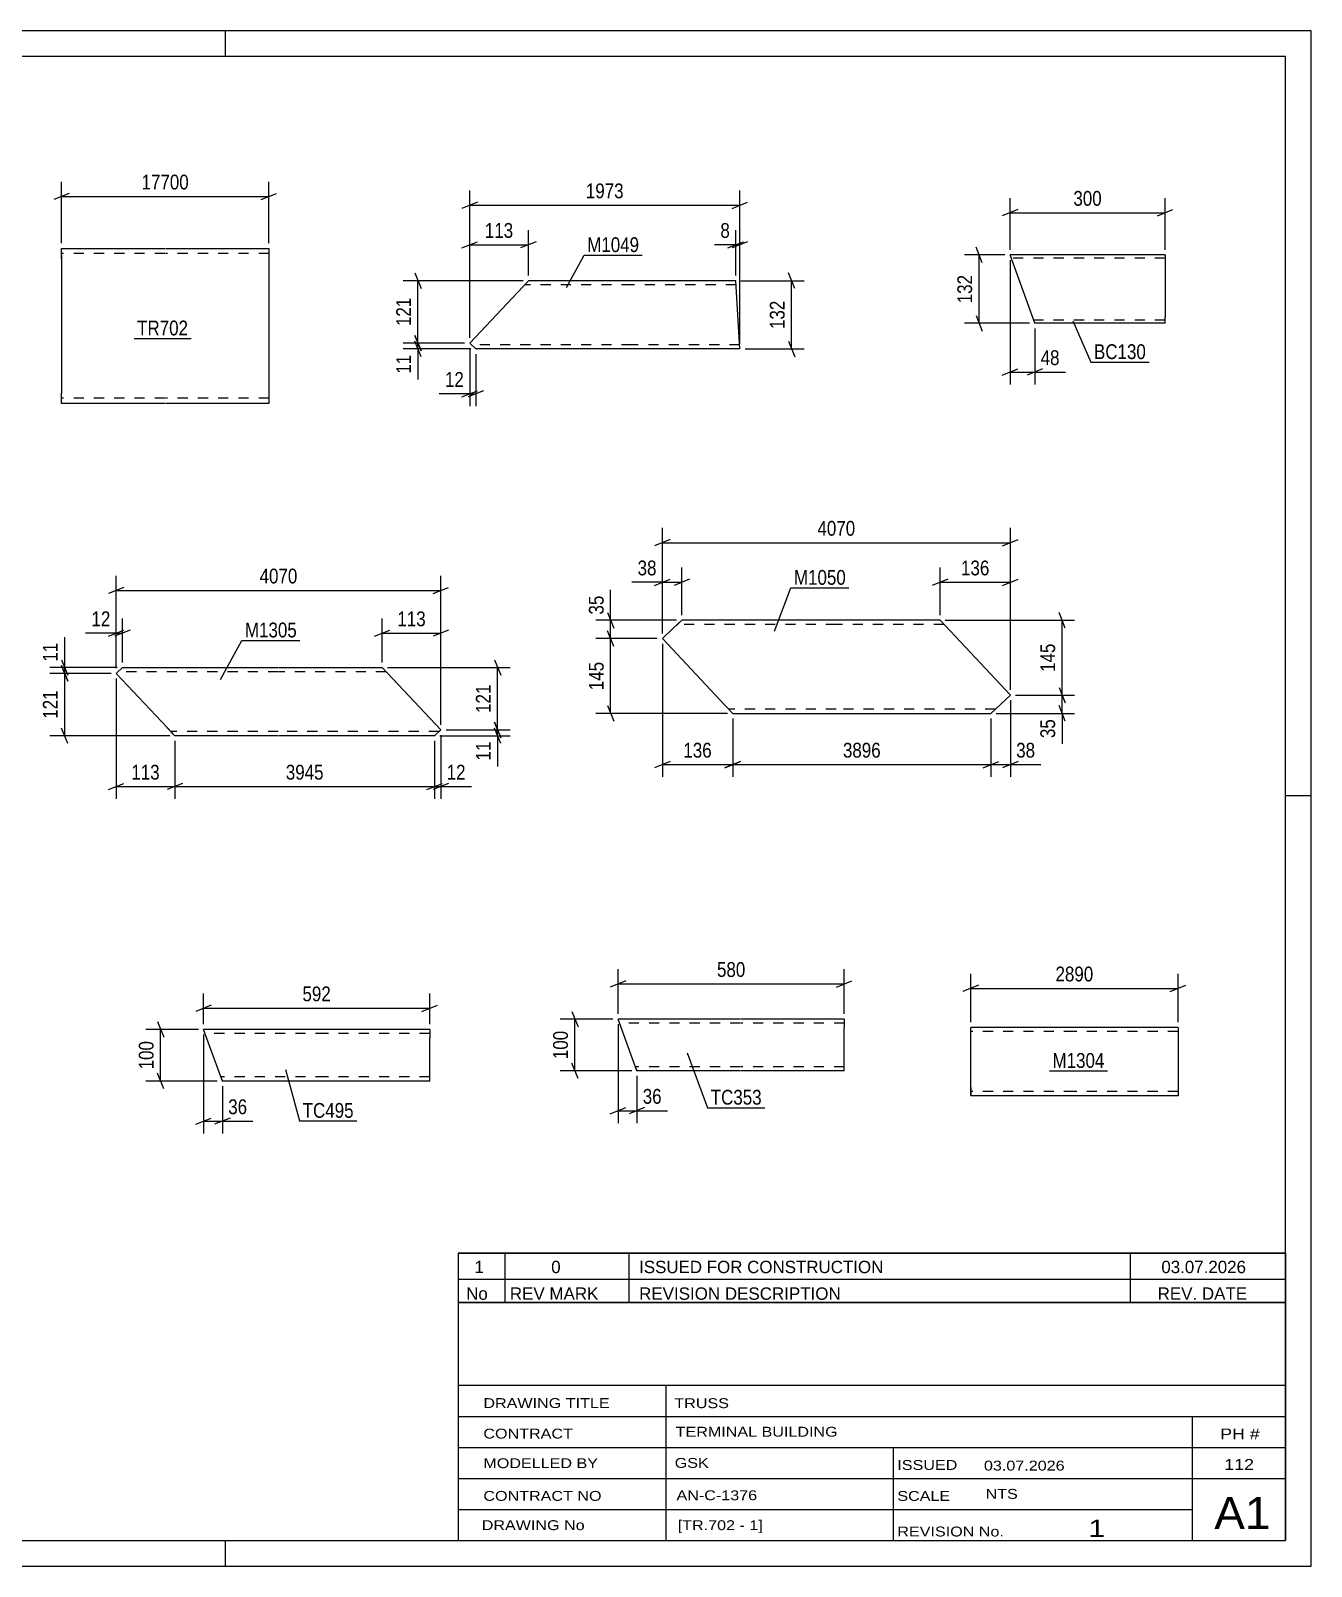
# Model space of a CAD drawing. Header units: millimetres. Extents: x 0 to 420, y 0 to 297.
# Drawn here: x 172.3 to 420, y 0 to 297 of the extents above; entities that cross this region are included whole.
import ezdxf

# ---------------------------------------------------------------- set-up
doc = ezdxf.new("R2010")
doc.units = ezdxf.units.MM
doc.linetypes.add('DXK_LINE_DOT2', pattern=[3.9198, 1.9599, -1.9599])
doc.styles.add('Arial Narrow', font='ARIALN.TTF', dxfattribs={"height": 0.2})

# ---------------------------------------------------------------- blocks, each defined once
blk = doc.blocks.new('Unknown-761544047-1163')
at = {"color": 5, "linetype": 'Continuous'}
for p, q in [((420, 297), (0, 297)), ((210, 292), (210, 297)), ((420, 0), (420, 297)), ((415, 292), (5, 292)), ((415, 5), (415, 292)), ((420, 149), (415, 149)), ((5, 5), (415, 5)), ((210, 0), (210, 5)), ((0, 0), (420, 0))]:
    blk.add_line(p, q, dxfattribs=at)
blk = doc.blocks.new('Unknown-761544047-12496')
at = {"color": 7, "linetype": 'Continuous'}
for p, q in [((255, 51.05), (255, 5)), ((255, 51.05), (415, 51.05)), ((415, 51), (415, 5)), ((255, 35), (415, 35)), ((295.14, 35), (295.14, 5)), ((255, 29), (415, 29)), ((397, 5.05), (397, 29.05)), ((255, 23), (415, 23)), ((339.14, 23), (339.14, 5)), ((255, 17), (415, 17)), ((255, 11), (397, 11)), ((255, 5), (415, 5))]:
    blk.add_line(p, q, dxfattribs=at)
at = {"color": 7, "style": 'Arial Narrow'}
for s, height, width, p in [('DRAWING TITLE', 1.9089, 1.425378, (259.88, 30.61)), ('TRUSS', 1.909, 1.425378, (296.81, 30.59)), ('TERMINAL BUILDING', 1.9089, 1.425378, (297.06, 25.07)), ('CONTRACT', 1.909, 1.425378, (259.88, 24.71)), ('MODELLED BY', 1.9089, 1.425378, (259.88, 18.98)), ('GSK', 1.909, 1.425378, (296.88, 19.04)), ('ISSUED', 1.909, 1.425378, (339.94, 18.64)), ('03.07.2026', 1.909, 1.425378, (356.69, 18.52)), ('CONTRACT NO', 1.9089, 1.425378, (259.88, 12.66)), ('AN-C-1376', 1.909, 1.425378, (297.23, 12.78)), ('SCALE', 1.909, 1.425378, (339.94, 12.65)), ('A1', 6.204, 1.25, (401.24, 7.2)), ('DRAWING No', 1.909, 1.425378, (259.56, 7)), ('[TR.702 - 1]', 1.9089, 1.425378, (297.46, 6.99)), ('1', 3.34, 1.5, (376.91, 5.68)), ('REVISION No.', 1.9089, 1.425378, (339.94, 5.77))]:
    blk.add_text(s, height=height, dxfattribs=dict(at, width=width)).set_placement(p)
at = {"color": 7, "linetype": 'Continuous', "style": 'Arial Narrow'}
for s, height, width, p in [('PH #', 2.1, 1.42538, (402.4, 24.55)), ('112', 2.1, 1.42538, (403.19, 18.65)), ('NTS', 1.909, 1.425378, (357, 13.05))]:
    blk.add_text(s, height=height, dxfattribs=dict(at, width=width)).set_placement(p)
blk = doc.blocks.new('Unknown-761544047-12497')
at = {"color": 7, "linetype": 'Continuous'}
for p, q in [((255, 60.55), (415, 60.55)), ((415, 60.55), (255, 60.55)), ((255, 60.55), (255, 55.55)), ((264, 60.55), (264, 55.55)), ((288, 60.55), (288, 55.55)), ((385, 60.55), (385, 55.55)), ((415, 60.55), (415, 55.55)), ((255, 55.55), (415, 55.55)), ((255, 55.55), (255, 51.05)), ((255, 55.55), (415, 55.55)), ((264, 55.55), (264, 51.05)), ((288, 55.55), (288, 51.05)), ((385, 55.55), (385, 51.05)), ((415, 55.55), (415, 51.05)), ((415, 51.05), (255, 51.05))]:
    blk.add_line(p, q, dxfattribs=at)
at = {"color": 7, "linetype": 'Continuous', "style": 'Arial Narrow'}
for s, height, width, p in [('1', 2.39, 1.196471, (258.16, 56.7)), ('0', 2.39, 1.196471, (273, 56.7)), ('ISSUED FOR CONSTRUCTION', 2.3861, 1.196471, (290, 56.7)), ('03.07.2026', 2.386, 1.196471, (391, 56.7)), ('No', 2.386, 1.2, (256.54, 51.55)), ('REV MARK', 2.386, 1.2, (265, 51.55)), ('REVISION DESCRIPTION', 2.3861, 1.2, (290, 51.55)), ('REV. DATE', 2.386, 1.2, (390.28, 51.55))]:
    blk.add_text(s, height=height, dxfattribs=dict(at, width=width)).set_placement(p)
blk = doc.blocks.new('Part-761544047-9788 - 9787')
at = {"color": 2, "linetype": 'Continuous'}
for p, q in [((374.13, 104.21), (354.13, 104.21)), ((354.13, 92.61), (354.13, 104.21)), ((394.23, 104.21), (374.23, 104.21)), ((394.23, 104.21), (394.23, 91.01)), ((354.13, 92.61), (354.13, 91.01)), ((374.13, 91.01), (354.13, 91.01)), ((394.23, 91.01), (374.23, 91.01))]:
    blk.add_line(p, q, dxfattribs=at)
at = {"color": 7, "linetype": 'DXK_LINE_DOT2'}
for p, q in [((374.13, 103.41), (354.13, 103.41)), ((394.23, 103.41), (374.23, 103.41)), ((354.13, 91.14), (354.13, 92.61)), ((354.13, 91.81), (354.13, 91.87)), ((374.13, 91.81), (354.13, 91.81)), ((394.23, 91.81), (374.23, 91.81)), ((394.23, 91.81), (394.23, 91.87))]:
    blk.add_line(p, q, dxfattribs=at)
blk = doc.blocks.new('Part-761544047-9797 - 9796')
at = {"color": 2, "linetype": 'Continuous'}
for p, q in [((296.55, 181.36), (294.49, 179.42)), ((298.25, 182.96), (296.55, 181.36)), ((328.1, 182.96), (298.25, 182.96)), ((348.2, 182.96), (328.2, 182.96)), ((361.81, 168.49), (348.2, 182.96)), ((306.6, 166.56), (294.49, 179.42)), ((308.1, 164.96), (306.6, 166.56)), ((361.81, 168.49), (358.05, 164.96)), ((308.1, 164.96), (328.1, 164.96)), ((328.2, 164.96), (358.05, 164.96))]:
    blk.add_line(p, q, dxfattribs=at)
at = {"color": 7, "linetype": 'DXK_LINE_DOT2'}
for p, q in [((298.25, 182.96), (297.2, 181.97)), ((328.1, 182.16), (297.4, 182.16)), ((348.95, 182.16), (328.2, 182.16)), ((307.99, 165.08), (306.6, 166.56)), ((328.1, 165.76), (307.35, 165.76)), ((358.9, 165.76), (328.2, 165.76))]:
    blk.add_line(p, q, dxfattribs=at)
blk = doc.blocks.new('Part-761544047-12111 - 12110')
at = {"color": 2, "linetype": 'Continuous'}
for p, q in [((229.4, 103.85), (205.76, 103.85)), ((209.4, 93.85), (205.76, 103.85)), ((249.5, 103.85), (229.5, 103.85)), ((249.5, 103.85), (249.5, 102.25)), ((249.5, 95.45), (249.5, 102.25)), ((249.5, 93.85), (249.5, 95.45)), ((229.4, 93.85), (209.4, 93.85)), ((249.5, 93.85), (229.5, 93.85))]:
    blk.add_line(p, q, dxfattribs=at)
at = {"color": 7, "linetype": 'DXK_LINE_DOT2'}
for p, q in [((229.4, 103.05), (206.05, 103.05)), ((249.5, 103.05), (229.5, 103.05)), ((249.5, 103.73), (249.5, 102.25)), ((229.4, 94.65), (209.11, 94.65)), ((209.23, 94.32), (209.4, 93.85)), ((249.5, 94.65), (229.5, 94.65)), ((249.5, 93.85), (249.5, 94.32))]:
    blk.add_line(p, q, dxfattribs=at)
blk = doc.blocks.new('Part-761544047-12170 - 12169')
at = {"color": 2, "linetype": 'Continuous'}
for p, q in [((309.57, 105.83), (285.93, 105.83)), ((289.57, 95.83), (285.93, 105.83)), ((329.67, 105.83), (309.67, 105.83)), ((329.67, 105.83), (329.67, 104.23)), ((329.67, 97.43), (329.67, 104.23)), ((309.57, 95.83), (289.57, 95.83)), ((329.67, 95.83), (309.67, 95.83)), ((329.67, 95.83), (329.67, 97.43))]:
    blk.add_line(p, q, dxfattribs=at)
at = {"color": 7, "linetype": 'DXK_LINE_DOT2'}
for p, q in [((309.57, 105.03), (286.22, 105.03)), ((329.67, 105.03), (309.67, 105.03)), ((329.67, 105.71), (329.67, 104.23)), ((309.57, 96.63), (289.28, 96.63)), ((289.4, 96.3), (289.57, 95.83)), ((329.67, 96.63), (309.67, 96.63)), ((329.67, 95.83), (329.67, 96.3))]:
    blk.add_line(p, q, dxfattribs=at)
blk = doc.blocks.new('Part-761544047-9767 - 9766')
at = {"color": 2, "linetype": 'Continuous'}
for p, q in [((188.86, 172.7), (190.06, 173.83)), ((198.7, 162.23), (188.86, 172.7)), ((190.06, 173.83), (220.21, 173.83)), ((220.31, 173.83), (240.31, 173.83)), ((251.66, 161.76), (240.31, 173.83)), ((200.21, 160.63), (198.7, 162.23)), ((220.21, 160.63), (200.21, 160.63)), ((250.45, 160.63), (220.31, 160.63)), ((250.45, 160.63), (251.66, 161.76))]:
    blk.add_line(p, q, dxfattribs=at)
at = {"color": 7, "linetype": 'DXK_LINE_DOT2'}
for p, q in [((220.21, 173.03), (189.21, 173.03)), ((241.06, 173.03), (220.31, 173.03)), ((200.09, 160.75), (198.7, 162.23)), ((220.21, 161.43), (199.46, 161.43)), ((251.3, 161.43), (220.31, 161.43))]:
    blk.add_line(p, q, dxfattribs=at)
blk = doc.blocks.new('Part-761544047-12179 - 12178')
at = {"color": 2, "linetype": 'Continuous'}
for p, q in [((391.73, 253.62), (361.73, 253.62)), ((366.53, 240.42), (361.73, 253.62)), ((391.73, 253.62), (391.73, 253.53)), ((391.73, 253.53), (391.73, 252.42)), ((391.73, 252.42), (391.73, 241.62)), ((391.73, 240.42), (391.73, 241.62)), ((391.73, 240.42), (366.53, 240.42))]:
    blk.add_line(p, q, dxfattribs=at)
at = {"color": 7, "linetype": 'DXK_LINE_DOT2'}
for p, q in [((391.73, 253.02), (361.95, 253.02)), ((391.73, 253.27), (391.73, 252.42)), ((391.73, 241.02), (366.32, 241.02)), ((366.41, 240.77), (366.53, 240.42)), ((391.73, 240.51), (391.73, 240.77)), ((391.73, 240.42), (391.73, 240.51))]:
    blk.add_line(p, q, dxfattribs=at)
blk = doc.blocks.new('Part-761544047-9774 - 9773')
at = {"color": 2, "linetype": 'Continuous'}
for p, q in [((257.23, 236.57), (268.58, 248.64)), ((288.58, 248.64), (268.58, 248.64)), ((308.68, 248.64), (288.68, 248.64)), ((309.49, 235.44), (308.68, 248.64)), ((258.43, 235.44), (257.23, 236.57)), ((288.58, 235.44), (258.43, 235.44)), ((309.49, 235.44), (288.68, 235.44))]:
    blk.add_line(p, q, dxfattribs=at)
at = {"color": 7, "linetype": 'DXK_LINE_DOT2'}
for p, q in [((288.58, 247.84), (267.83, 247.84)), ((308.73, 247.84), (288.68, 247.84)), ((288.58, 236.24), (257.58, 236.24)), ((309.44, 236.24), (288.68, 236.24)), ((309.44, 236.24), (309.44, 236.3))]:
    blk.add_line(p, q, dxfattribs=at)
blk = doc.blocks.new('Part-761544047-9908 - 9907')
at = {"color": 2, "linetype": 'Continuous'}
for p, q in [((178.29, 252.9), (178.29, 254.9)), ((178.29, 254.9), (198.29, 254.9)), ((178.29, 252.9), (178.29, 226.9)), ((198.39, 254.9), (218.39, 254.9)), ((218.39, 254.9), (218.39, 224.9)), ((178.29, 224.9), (178.29, 226.9)), ((198.29, 224.9), (178.29, 224.9)), ((218.39, 224.9), (198.39, 224.9))]:
    blk.add_line(p, q, dxfattribs=at)
at = {"color": 7, "linetype": 'DXK_LINE_DOT2'}
for p, q in [((198.29, 253.9), (178.29, 253.9)), ((178.29, 253.61), (178.29, 252.9)), ((218.39, 253.9), (198.39, 253.9)), ((178.29, 225.9), (178.29, 225.98)), ((178.29, 225.9), (178.29, 225.98)), ((198.29, 225.9), (178.29, 225.9)), ((218.39, 225.9), (198.39, 225.9)), ((218.39, 225.9), (218.39, 225.98))]:
    blk.add_line(p, q, dxfattribs=at)
blk = doc.blocks.new('StraightDimension-761544047-10045 - 9787')
at = {"color": 7, "linetype": 'Continuous'}
for p, q in [((354.13, 105.21), (354.13, 114.62)), ((394.23, 105.21), (394.23, 114.62)), ((355.63, 112.37), (352.63, 111.17)), ((354.13, 111.77), (394.23, 111.77)), ((392.73, 111.17), (395.73, 112.37))]:
    blk.add_line(p, q, dxfattribs=at)
at = {"color": 0}
blk.add_wipeout([(378.44, 112.52), (378.44, 116.72), (369.93, 116.72), (369.93, 112.52)], dxfattribs=at)
at = {"color": 3, "style": 'Arial Narrow'}
blk.add_text('2890', height=2.863, dxfattribs=at).set_placement((370.53, 113.12))
blk = doc.blocks.new('StraightDimension-761544047-10073 - 9796')
at = {"color": 7, "linetype": 'Continuous'}
for p, q in [((372.41, 181.46), (371.21, 184.46)), ((349.2, 182.96), (374.21, 182.96)), ((371.81, 168.49), (371.81, 182.96)), ((371.21, 169.99), (372.41, 166.99)), ((362.81, 168.49), (374.21, 168.49))]:
    blk.add_line(p, q, dxfattribs=at)
at = {"color": 0}
blk.add_wipeout([(371.06, 179.06), (366.86, 179.06), (366.86, 172.38), (371.06, 172.38)], dxfattribs=at)
at = {"color": 3, "style": 'Arial Narrow'}
blk.add_text('145', height=2.863, rotation=90.0002, dxfattribs=at).set_placement((370.46, 172.98))
blk = doc.blocks.new('StraightDimension-761544047-10065 - 9796')
at = {"color": 7, "linetype": 'Continuous'}
for p, q in [((283.89, 184.46), (285.09, 181.46)), ((297.25, 182.96), (281.64, 182.96)), ((284.49, 179.42), (284.49, 182.96)), ((293.49, 179.42), (281.64, 179.42)), ((285.09, 177.92), (283.89, 180.92))]:
    blk.add_line(p, q, dxfattribs=at)
at = {"color": 0}
blk.add_wipeout([(283.74, 188.34), (279.54, 188.34), (279.54, 183.48), (283.74, 183.48)], dxfattribs=at)
at = {"color": 7, "linetype": 'Continuous'}
blk.add_line((284.49, 182.96), (284.49, 188.86), dxfattribs=at)
blk.add_line((284.49, 182.96), (284.49, 188.86), dxfattribs=at)
at = {"color": 3, "style": 'Arial Narrow'}
blk.add_text('35', height=2.863, rotation=90.0002, dxfattribs=at).set_placement((283.14, 184.08))
blk = doc.blocks.new('StraightDimension-761544047-10057 - 9796')
at = {"color": 7, "linetype": 'Continuous'}
for p, q in [((348.2, 183.96), (348.2, 193.16)), ((361.81, 169.49), (361.81, 193.16)), ((349.7, 190.91), (346.7, 189.71)), ((348.2, 190.31), (361.81, 190.31)), ((360.31, 189.71), (363.31, 190.91))]:
    blk.add_line(p, q, dxfattribs=at)
at = {"color": 0}
blk.add_wipeout([(358.35, 191.06), (358.35, 195.26), (351.66, 195.26), (351.66, 191.06)], dxfattribs=at)
at = {"color": 3, "style": 'Arial Narrow'}
blk.add_text('136', height=2.863, dxfattribs=at).set_placement((352.26, 191.66))
blk = doc.blocks.new('StraightDimension-761544047-10061 - 9796')
at = {"color": 7, "linetype": 'Continuous'}
for p, q in [((294.49, 180.42), (294.49, 193.16)), ((298.25, 183.96), (298.25, 193.16)), ((292.99, 189.71), (295.99, 190.91)), ((294.49, 190.31), (298.25, 190.31)), ((299.75, 190.91), (296.75, 189.71))]:
    blk.add_line(p, q, dxfattribs=at)
at = {"color": 0}
blk.add_wipeout([(293.97, 191.06), (293.97, 195.26), (289.11, 195.26), (289.11, 191.06)], dxfattribs=at)
at = {"color": 7, "linetype": 'Continuous'}
blk.add_line((294.49, 190.31), (288.59, 190.31), dxfattribs=at)
blk.add_line((294.49, 190.31), (288.59, 190.31), dxfattribs=at)
at = {"color": 3, "style": 'Arial Narrow'}
blk.add_text('38', height=2.863, dxfattribs=at).set_placement((289.71, 191.66))
blk = doc.blocks.new('StraightDimension-761544047-10074 - 9796')
at = {"color": 7, "linetype": 'Continuous'}
for p, q in [((371.21, 169.99), (372.41, 166.99)), ((362.81, 168.49), (374.21, 168.49)), ((372.41, 163.46), (371.21, 166.46)), ((371.81, 164.96), (371.81, 168.49)), ((359.05, 164.96), (374.21, 164.96))]:
    blk.add_line(p, q, dxfattribs=at)
at = {"color": 0}
blk.add_wipeout([(371.06, 164.43), (366.86, 164.43), (366.86, 159.58), (371.06, 159.58)], dxfattribs=at)
at = {"color": 7, "linetype": 'Continuous'}
blk.add_line((371.81, 164.96), (371.81, 159.05), dxfattribs=at)
blk.add_line((371.81, 164.96), (371.81, 159.05), dxfattribs=at)
at = {"color": 3, "style": 'Arial Narrow'}
blk.add_text('35', height=2.863, rotation=90.0002, dxfattribs=at).set_placement((370.46, 160.18))
blk = doc.blocks.new('StraightDimension-761544047-10066 - 9796')
at = {"color": 7, "linetype": 'Continuous'}
for p, q in [((293.49, 179.42), (281.64, 179.42)), ((285.09, 177.92), (283.89, 180.92)), ((284.49, 164.96), (284.49, 179.42)), ((283.89, 166.46), (285.09, 163.46)), ((307.1, 164.96), (281.64, 164.96))]:
    blk.add_line(p, q, dxfattribs=at)
at = {"color": 0}
blk.add_wipeout([(283.74, 175.53), (279.54, 175.53), (279.54, 168.85), (283.74, 168.85)], dxfattribs=at)
at = {"color": 3, "style": 'Arial Narrow'}
blk.add_text('145', height=2.863, rotation=90.0002, dxfattribs=at).set_placement((283.14, 169.45))
blk = doc.blocks.new('StraightDimension-761544047-10081 - 9796')
at = {"color": 7, "linetype": 'Continuous'}
for p, q in [((294.49, 180.42), (294.49, 200.82)), ((361.81, 169.49), (361.81, 200.82)), ((295.99, 198.57), (292.99, 197.37)), ((294.49, 197.97), (361.81, 197.97)), ((360.31, 197.37), (363.31, 198.57))]:
    blk.add_line(p, q, dxfattribs=at)
at = {"color": 0}
blk.add_wipeout([(332.41, 198.72), (332.41, 202.92), (323.89, 202.92), (323.89, 198.72)], dxfattribs=at)
at = {"color": 3, "style": 'Arial Narrow'}
blk.add_text('4070', height=2.863, dxfattribs=at).set_placement((324.49, 199.32))
blk = doc.blocks.new('StraightDimension-761544047-11989 - 9796')
at = {"color": 7, "linetype": 'Continuous'}
for p, q in [((361.81, 167.49), (361.81, 152.66)), ((358.05, 163.96), (358.05, 152.66)), ((356.55, 154.46), (359.55, 155.66)), ((358.05, 155.06), (361.81, 155.06)), ((363.31, 155.66), (360.31, 154.46))]:
    blk.add_line(p, q, dxfattribs=at)
at = {"color": 0}
blk.add_wipeout([(367.19, 155.81), (367.19, 160.01), (362.33, 160.01), (362.33, 155.81)], dxfattribs=at)
at = {"color": 7, "linetype": 'Continuous'}
blk.add_line((361.81, 155.06), (367.71, 155.06), dxfattribs=at)
blk.add_line((361.81, 155.06), (367.71, 155.06), dxfattribs=at)
at = {"color": 3, "style": 'Arial Narrow'}
blk.add_text('38', height=2.863, dxfattribs=at).set_placement((362.93, 156.41))
blk = doc.blocks.new('StraightDimension-761544047-11990 - 9796')
at = {"color": 7, "linetype": 'Continuous'}
for p, q in [((308.1, 163.96), (308.1, 152.66)), ((358.05, 163.96), (358.05, 152.66)), ((309.6, 155.66), (306.6, 154.46)), ((308.1, 155.06), (358.05, 155.06)), ((356.55, 154.46), (359.55, 155.66))]:
    blk.add_line(p, q, dxfattribs=at)
at = {"color": 0}
blk.add_wipeout([(337.33, 155.81), (337.33, 160.01), (328.82, 160.01), (328.82, 155.81)], dxfattribs=at)
at = {"color": 3, "style": 'Arial Narrow'}
blk.add_text('3896', height=2.863, dxfattribs=at).set_placement((329.42, 156.41))
blk = doc.blocks.new('StraightDimension-761544047-11991 - 9796')
at = {"color": 7, "linetype": 'Continuous'}
for p, q in [((294.49, 178.42), (294.49, 152.66)), ((308.1, 163.96), (308.1, 152.66)), ((295.99, 155.66), (292.99, 154.46)), ((294.49, 155.06), (308.1, 155.06)), ((306.6, 154.46), (309.6, 155.66))]:
    blk.add_line(p, q, dxfattribs=at)
at = {"color": 0}
blk.add_wipeout([(304.64, 155.81), (304.64, 160.01), (297.96, 160.01), (297.96, 155.81)], dxfattribs=at)
at = {"color": 3, "style": 'Arial Narrow'}
blk.add_text('136', height=2.863, dxfattribs=at).set_placement((298.56, 156.41))
blk = doc.blocks.new('StraightDimension-761544047-12366 - 12110')
at = {"color": 7, "linetype": 'Continuous'}
for p, q in [((205.76, 104.85), (205.76, 110.78)), ((249.5, 104.85), (249.5, 110.78)), ((207.26, 108.53), (204.26, 107.33)), ((205.76, 107.93), (249.5, 107.93)), ((248, 107.33), (251, 108.53))]:
    blk.add_line(p, q, dxfattribs=at)
at = {"color": 0}
blk.add_wipeout([(230.97, 108.68), (230.97, 112.88), (224.29, 112.88), (224.29, 108.68)], dxfattribs=at)
at = {"color": 3, "style": 'Arial Narrow'}
blk.add_text('592', height=2.863, dxfattribs=at).set_placement((224.89, 109.28))
blk = doc.blocks.new('StraightDimension-761544047-12341 - 12110')
at = {"color": 7, "linetype": 'Continuous'}
for p, q in [((196.85, 105.35), (198.05, 102.35)), ((204.76, 103.85), (194.6, 103.85)), ((197.45, 93.85), (197.45, 103.85)), ((198.05, 92.35), (196.85, 95.35)), ((208.4, 93.85), (194.6, 93.85))]:
    blk.add_line(p, q, dxfattribs=at)
at = {"color": 0}
blk.add_wipeout([(196.7, 102.19), (192.5, 102.19), (192.5, 95.51), (196.7, 95.51)], dxfattribs=at)
at = {"color": 3, "style": 'Arial Narrow'}
blk.add_text('100', height=2.863, rotation=90.0002, dxfattribs=at).set_placement((196.1, 96.11))
blk = doc.blocks.new('StraightDimension-761544047-12323 - 12110')
at = {"color": 7, "linetype": 'Continuous'}
for p, q in [((205.76, 102.85), (205.76, 83.69)), ((209.4, 92.85), (209.4, 83.69)), ((204.26, 85.49), (207.26, 86.69)), ((210.9, 86.69), (207.9, 85.49)), ((205.76, 86.09), (209.4, 86.09))]:
    blk.add_line(p, q, dxfattribs=at)
at = {"color": 0}
blk.add_wipeout([(214.78, 86.84), (214.78, 91.04), (209.93, 91.04), (209.93, 86.84)], dxfattribs=at)
at = {"color": 7, "linetype": 'Continuous'}
blk.add_line((209.4, 86.09), (215.31, 86.09), dxfattribs=at)
blk.add_line((209.4, 86.09), (215.31, 86.09), dxfattribs=at)
at = {"color": 3, "style": 'Arial Narrow'}
blk.add_text('36', height=2.863, dxfattribs=at).set_placement((210.53, 87.44))
blk = doc.blocks.new('StraightDimension-761544047-12414 - 12169')
at = {"color": 7, "linetype": 'Continuous'}
for p, q in [((276.98, 107.33), (278.18, 104.33)), ((284.93, 105.83), (274.73, 105.83)), ((277.58, 95.83), (277.58, 105.83)), ((288.57, 95.83), (274.73, 95.83)), ((278.18, 94.33), (276.98, 97.33))]:
    blk.add_line(p, q, dxfattribs=at)
at = {"color": 0}
blk.add_wipeout([(276.83, 104.18), (272.63, 104.18), (272.63, 97.49), (276.83, 97.49)], dxfattribs=at)
at = {"color": 3, "style": 'Arial Narrow'}
blk.add_text('100', height=2.863, rotation=90.0002, dxfattribs=at).set_placement((276.23, 98.09))
blk = doc.blocks.new('StraightDimension-761544047-12385 - 12169')
at = {"color": 7, "linetype": 'Continuous'}
for p, q in [((287.43, 113.24), (284.43, 112.04)), ((285.93, 106.83), (285.93, 115.49)), ((328.17, 112.04), (331.17, 113.24)), ((329.67, 106.83), (329.67, 115.49)), ((285.93, 112.64), (329.67, 112.64))]:
    blk.add_line(p, q, dxfattribs=at)
at = {"color": 0}
blk.add_wipeout([(311.14, 113.39), (311.14, 117.59), (304.46, 117.59), (304.46, 113.39)], dxfattribs=at)
at = {"color": 3, "style": 'Arial Narrow'}
blk.add_text('580', height=2.863, dxfattribs=at).set_placement((305.06, 113.99))
blk = doc.blocks.new('StraightDimension-761544047-12396 - 12169')
at = {"color": 7, "linetype": 'Continuous'}
for p, q in [((285.93, 104.83), (285.93, 85.71)), ((289.57, 94.83), (289.57, 85.71)), ((284.43, 87.51), (287.43, 88.71)), ((285.93, 88.11), (289.57, 88.11)), ((291.07, 88.71), (288.07, 87.51))]:
    blk.add_line(p, q, dxfattribs=at)
at = {"color": 0}
blk.add_wipeout([(294.95, 88.86), (294.95, 93.06), (290.1, 93.06), (290.1, 88.86)], dxfattribs=at)
at = {"color": 7, "linetype": 'Continuous'}
blk.add_line((289.57, 88.11), (295.48, 88.11), dxfattribs=at)
blk.add_line((289.57, 88.11), (295.48, 88.11), dxfattribs=at)
at = {"color": 3, "style": 'Arial Narrow'}
blk.add_text('36', height=2.863, dxfattribs=at).set_placement((290.7, 89.46))
blk = doc.blocks.new('StraightDimension-761544047-9991 - 9766')
at = {"color": 7, "linetype": 'Continuous'}
for p, q in [((188.86, 173.7), (188.86, 183.32)), ((190.06, 174.83), (190.06, 183.32)), ((187.36, 179.87), (190.36, 181.07)), ((191.56, 181.07), (188.56, 179.87)), ((188.86, 180.47), (190.06, 180.47))]:
    blk.add_line(p, q, dxfattribs=at)
at = {"color": 0}
blk.add_wipeout([(188.33, 181.22), (188.33, 185.42), (183.48, 185.42), (183.48, 181.22)], dxfattribs=at)
at = {"color": 7, "linetype": 'Continuous'}
blk.add_line((188.86, 180.47), (182.95, 180.47), dxfattribs=at)
blk.add_line((188.86, 180.47), (182.95, 180.47), dxfattribs=at)
at = {"color": 3, "style": 'Arial Narrow'}
blk.add_text('12', height=2.863, dxfattribs=at).set_placement((184.08, 181.82))
blk = doc.blocks.new('StraightDimension-761544047-11746 - 9766')
at = {"color": 7, "linetype": 'Continuous'}
for p, q in [((262.04, 175.33), (263.24, 172.33)), ((241.31, 173.83), (265.04, 173.83)), ((262.64, 161.76), (262.64, 173.83)), ((252.66, 161.76), (265.04, 161.76)), ((263.24, 160.26), (262.04, 163.26))]:
    blk.add_line(p, q, dxfattribs=at)
at = {"color": 0}
blk.add_wipeout([(261.89, 171.14), (257.69, 171.14), (257.69, 164.45), (261.89, 164.45)], dxfattribs=at)
at = {"color": 3, "style": 'Arial Narrow'}
blk.add_text('121', height=2.863, rotation=90.0002, dxfattribs=at).set_placement((261.29, 165.05))
blk = doc.blocks.new('StraightDimension-761544047-10011 - 9766')
at = {"color": 7, "linetype": 'Continuous'}
for p, q in [((188.86, 173.7), (188.86, 191.59)), ((251.66, 162.76), (251.66, 191.59)), ((190.36, 189.34), (187.36, 188.14)), ((188.86, 188.74), (251.66, 188.74)), ((250.16, 188.14), (253.16, 189.34))]:
    blk.add_line(p, q, dxfattribs=at)
at = {"color": 0}
blk.add_wipeout([(224.51, 189.49), (224.51, 193.69), (216, 193.69), (216, 189.49)], dxfattribs=at)
at = {"color": 3, "style": 'Arial Narrow'}
blk.add_text('4070', height=2.863, dxfattribs=at).set_placement((216.6, 190.09))
blk = doc.blocks.new('StraightDimension-761544047-9987 - 9766')
at = {"color": 7, "linetype": 'Continuous'}
for p, q in [((240.31, 174.83), (240.31, 183.32)), ((251.66, 162.76), (251.66, 183.32)), ((238.81, 179.87), (241.81, 181.07)), ((240.31, 180.47), (251.66, 180.47)), ((253.16, 181.07), (250.16, 179.87))]:
    blk.add_line(p, q, dxfattribs=at)
at = {"color": 0}
blk.add_wipeout([(249.32, 181.22), (249.32, 185.42), (242.64, 185.42), (242.64, 181.22)], dxfattribs=at)
at = {"color": 3, "style": 'Arial Narrow'}
blk.add_text('113', height=2.863, dxfattribs=at).set_placement((243.24, 181.82))
blk = doc.blocks.new('StraightDimension-761544047-11798 - 9766')
at = {"color": 7, "linetype": 'Continuous'}
for p, q in [((178.3, 175.33), (179.5, 172.33)), ((189.06, 173.83), (176.05, 173.83)), ((187.86, 172.7), (176.05, 172.7)), ((179.5, 171.2), (178.3, 174.2)), ((178.9, 172.7), (178.9, 173.83))]:
    blk.add_line(p, q, dxfattribs=at)
at = {"color": 0}
blk.add_wipeout([(178.15, 179.21), (173.95, 179.21), (173.95, 174.35), (178.15, 174.35)], dxfattribs=at)
at = {"color": 7, "linetype": 'Continuous'}
blk.add_line((178.9, 173.83), (178.9, 179.73), dxfattribs=at)
blk.add_line((178.9, 173.83), (178.9, 179.73), dxfattribs=at)
at = {"color": 3, "style": 'Arial Narrow'}
blk.add_text('11', height=2.863, rotation=90.0002, dxfattribs=at).set_placement((177.55, 174.95))
blk = doc.blocks.new('StraightDimension-761544047-11747 - 9766')
at = {"color": 7, "linetype": 'Continuous'}
for p, q in [((251.45, 160.63), (265.04, 160.63)), ((252.66, 161.76), (265.04, 161.76)), ((262.04, 163.26), (263.24, 160.26)), ((263.24, 159.13), (262.04, 162.13)), ((262.64, 160.63), (262.64, 161.76))]:
    blk.add_line(p, q, dxfattribs=at)
at = {"color": 0}
blk.add_wipeout([(261.89, 160.1), (257.69, 160.1), (257.69, 155.25), (261.89, 155.25)], dxfattribs=at)
at = {"color": 7, "linetype": 'Continuous'}
blk.add_line((262.64, 160.63), (262.64, 154.72), dxfattribs=at)
blk.add_line((262.64, 160.63), (262.64, 154.72), dxfattribs=at)
at = {"color": 3, "style": 'Arial Narrow'}
blk.add_text('11', height=2.863, rotation=90.0002, dxfattribs=at).set_placement((261.29, 155.85))
blk = doc.blocks.new('StraightDimension-761544047-11799 - 9766')
at = {"color": 7, "linetype": 'Continuous'}
for p, q in [((187.86, 172.7), (176.05, 172.7)), ((178.3, 174.2), (179.5, 171.2)), ((178.9, 160.63), (178.9, 172.7)), ((199.21, 160.63), (176.05, 160.63)), ((179.5, 159.13), (178.3, 162.13))]:
    blk.add_line(p, q, dxfattribs=at)
at = {"color": 0}
blk.add_wipeout([(178.15, 170), (173.95, 170), (173.95, 163.32), (178.15, 163.32)], dxfattribs=at)
at = {"color": 3, "style": 'Arial Narrow'}
blk.add_text('121', height=2.863, rotation=90.0002, dxfattribs=at).set_placement((177.55, 163.92))
blk = doc.blocks.new('StraightDimension-761544047-12044 - 9766')
at = {"color": 7, "linetype": 'Continuous'}
for p, q in [((251.66, 160.76), (251.66, 148.41)), ((250.45, 159.63), (250.45, 148.41)), ((248.95, 150.21), (251.95, 151.41)), ((253.16, 151.41), (250.16, 150.21)), ((250.45, 150.81), (251.66, 150.81))]:
    blk.add_line(p, q, dxfattribs=at)
at = {"color": 0}
blk.add_wipeout([(257.04, 151.56), (257.04, 155.76), (252.18, 155.76), (252.18, 151.56)], dxfattribs=at)
at = {"color": 7, "linetype": 'Continuous'}
blk.add_line((251.66, 150.81), (257.56, 150.81), dxfattribs=at)
blk.add_line((251.66, 150.81), (257.56, 150.81), dxfattribs=at)
at = {"color": 3, "style": 'Arial Narrow'}
blk.add_text('12', height=2.863, dxfattribs=at).set_placement((252.78, 152.16))
blk = doc.blocks.new('StraightDimension-761544047-12045 - 9766')
at = {"color": 7, "linetype": 'Continuous'}
for p, q in [((200.21, 159.63), (200.21, 148.41)), ((250.45, 159.63), (250.45, 148.41)), ((201.71, 151.41), (198.71, 150.21)), ((200.21, 150.81), (250.45, 150.81)), ((248.95, 150.21), (251.95, 151.41))]:
    blk.add_line(p, q, dxfattribs=at)
at = {"color": 0}
blk.add_wipeout([(229.59, 151.56), (229.59, 155.76), (221.07, 155.76), (221.07, 151.56)], dxfattribs=at)
at = {"color": 3, "style": 'Arial Narrow'}
blk.add_text('3945', height=2.863, dxfattribs=at).set_placement((221.67, 152.16))
blk = doc.blocks.new('StraightDimension-761544047-12046 - 9766')
at = {"color": 7, "linetype": 'Continuous'}
for p, q in [((188.86, 171.7), (188.86, 148.41)), ((200.21, 159.63), (200.21, 148.41)), ((187.36, 150.21), (190.36, 151.41)), ((188.86, 150.81), (200.21, 150.81)), ((201.71, 151.41), (198.71, 150.21))]:
    blk.add_line(p, q, dxfattribs=at)
at = {"color": 0}
blk.add_wipeout([(197.88, 151.56), (197.88, 155.76), (191.19, 155.76), (191.19, 151.56)], dxfattribs=at)
at = {"color": 3, "style": 'Arial Narrow'}
blk.add_text('113', height=2.863, dxfattribs=at).set_placement((191.79, 152.16))
blk = doc.blocks.new('StraightDimension-761544047-12217 - 12178')
at = {"color": 7, "linetype": 'Continuous'}
for p, q in [((360.73, 253.62), (352.91, 253.62)), ((356.36, 252.12), (355.16, 255.12)), ((355.76, 240.42), (355.76, 253.62)), ((355.16, 241.92), (356.36, 238.92)), ((365.53, 240.42), (352.91, 240.42))]:
    blk.add_line(p, q, dxfattribs=at)
at = {"color": 0}
blk.add_wipeout([(355.01, 250.36), (350.81, 250.36), (350.81, 243.68), (355.01, 243.68)], dxfattribs=at)
at = {"color": 3, "style": 'Arial Narrow'}
blk.add_text('132', height=2.863, rotation=90.0002, dxfattribs=at).set_placement((354.41, 244.28))
blk = doc.blocks.new('StraightDimension-761544047-12186 - 12178')
at = {"color": 7, "linetype": 'Continuous'}
for p, q in [((361.73, 254.62), (361.73, 264.64)), ((391.73, 254.62), (391.73, 264.64)), ((363.23, 262.39), (360.23, 261.19)), ((361.73, 261.79), (391.73, 261.79)), ((390.23, 261.19), (393.23, 262.39))]:
    blk.add_line(p, q, dxfattribs=at)
at = {"color": 0}
blk.add_wipeout([(380.07, 262.54), (380.07, 266.74), (373.39, 266.74), (373.39, 262.54)], dxfattribs=at)
at = {"color": 3, "style": 'Arial Narrow'}
blk.add_text('300', height=2.863, dxfattribs=at).set_placement((373.99, 263.14))
blk = doc.blocks.new('StraightDimension-761544047-12197 - 12178')
at = {"color": 7, "linetype": 'Continuous'}
for p, q in [((361.73, 252.62), (361.73, 228.58)), ((366.53, 239.42), (366.53, 228.58)), ((360.23, 230.38), (363.23, 231.58)), ((361.73, 230.98), (366.53, 230.98)), ((368.03, 231.58), (365.03, 230.38))]:
    blk.add_line(p, q, dxfattribs=at)
at = {"color": 0}
blk.add_wipeout([(371.92, 231.73), (371.92, 235.93), (367.06, 235.93), (367.06, 231.73)], dxfattribs=at)
at = {"color": 7, "linetype": 'Continuous'}
blk.add_line((366.53, 230.98), (372.44, 230.98), dxfattribs=at)
blk.add_line((366.53, 230.98), (372.44, 230.98), dxfattribs=at)
at = {"color": 3, "style": 'Arial Narrow'}
blk.add_text('48', height=2.863, dxfattribs=at).set_placement((367.66, 232.33))
blk = doc.blocks.new('StraightDimension-761544047-11569 - 9773')
at = {"color": 7, "linetype": 'Continuous'}
for p, q in [((246.63, 250.14), (247.83, 247.14)), ((267.58, 248.64), (244.38, 248.64)), ((247.23, 236.57), (247.23, 248.64)), ((247.83, 235.07), (246.63, 238.07)), ((256.23, 236.57), (244.38, 236.57))]:
    blk.add_line(p, q, dxfattribs=at)
at = {"color": 0}
blk.add_wipeout([(246.48, 245.95), (242.28, 245.95), (242.28, 239.27), (246.48, 239.27)], dxfattribs=at)
at = {"color": 3, "style": 'Arial Narrow'}
blk.add_text('121', height=2.863, rotation=90.0002, dxfattribs=at).set_placement((245.88, 239.87))
blk = doc.blocks.new('StraightDimension-761544047-10023 - 9773')
at = {"color": 7, "linetype": 'Continuous'}
for p, q in [((257.23, 235.57), (257.23, 224.37)), ((258.43, 234.44), (258.43, 224.37)), ((255.73, 226.17), (258.73, 227.37)), ((259.93, 227.37), (256.93, 226.17)), ((257.23, 226.77), (258.43, 226.77))]:
    blk.add_line(p, q, dxfattribs=at)
at = {"color": 0}
blk.add_wipeout([(256.7, 227.52), (256.7, 231.72), (251.85, 231.72), (251.85, 227.52)], dxfattribs=at)
at = {"color": 7, "linetype": 'Continuous'}
blk.add_line((257.23, 226.77), (251.32, 226.77), dxfattribs=at)
blk.add_line((257.23, 226.77), (251.32, 226.77), dxfattribs=at)
at = {"color": 3, "style": 'Arial Narrow'}
blk.add_text('12', height=2.863, dxfattribs=at).set_placement((252.45, 228.12))
blk = doc.blocks.new('StraightDimension-761544047-10015 - 9773')
at = {"color": 7, "linetype": 'Continuous'}
for p, q in [((308.68, 249.64), (308.68, 258.44)), ((309.49, 236.44), (309.49, 258.44)), ((307.18, 254.99), (310.18, 256.19)), ((310.99, 256.19), (307.99, 254.99)), ((308.68, 255.59), (309.49, 255.59))]:
    blk.add_line(p, q, dxfattribs=at)
at = {"color": 0}
blk.add_wipeout([(308.15, 256.34), (308.15, 260.54), (305.12, 260.54), (305.12, 256.34)], dxfattribs=at)
at = {"color": 7, "linetype": 'Continuous'}
blk.add_line((308.68, 255.59), (304.6, 255.59), dxfattribs=at)
blk.add_line((308.68, 255.59), (304.6, 255.59), dxfattribs=at)
at = {"color": 3, "style": 'Arial Narrow'}
blk.add_text('8', height=2.86, dxfattribs=at).set_placement((305.72, 256.94))
blk = doc.blocks.new('StraightDimension-761544047-10019 - 9773')
at = {"color": 7, "linetype": 'Continuous'}
for p, q in [((257.23, 237.57), (257.23, 258.44)), ((268.58, 249.64), (268.58, 258.44)), ((255.73, 254.99), (258.73, 256.19)), ((257.23, 255.59), (268.58, 255.59)), ((270.08, 256.19), (267.08, 254.99))]:
    blk.add_line(p, q, dxfattribs=at)
at = {"color": 0}
blk.add_wipeout([(266.25, 256.34), (266.25, 260.54), (259.56, 260.54), (259.56, 256.34)], dxfattribs=at)
at = {"color": 3, "style": 'Arial Narrow'}
blk.add_text('113', height=2.863, dxfattribs=at).set_placement((260.16, 256.94))
blk = doc.blocks.new('StraightDimension-761544047-10041 - 9773')
at = {"color": 7, "linetype": 'Continuous'}
for p, q in [((257.23, 237.57), (257.23, 266.09)), ((309.49, 236.44), (309.49, 266.09)), ((258.73, 263.84), (255.73, 262.64)), ((257.23, 263.24), (309.49, 263.24)), ((307.99, 262.64), (310.99, 263.84))]:
    blk.add_line(p, q, dxfattribs=at)
at = {"color": 0}
blk.add_wipeout([(287.61, 263.99), (287.61, 268.19), (279.1, 268.19), (279.1, 263.99)], dxfattribs=at)
at = {"color": 3, "style": 'Arial Narrow'}
blk.add_text('1973', height=2.863, dxfattribs=at).set_placement((279.7, 264.59))
blk = doc.blocks.new('StraightDimension-761544047-11570 - 9773')
at = {"color": 7, "linetype": 'Continuous'}
for p, q in [((246.63, 238.07), (247.83, 235.07)), ((256.23, 236.57), (244.38, 236.57)), ((257.43, 235.44), (244.38, 235.44)), ((247.83, 233.94), (246.63, 236.94)), ((247.23, 235.44), (247.23, 236.57))]:
    blk.add_line(p, q, dxfattribs=at)
at = {"color": 0}
blk.add_wipeout([(246.48, 234.92), (242.28, 234.92), (242.28, 230.06), (246.48, 230.06)], dxfattribs=at)
at = {"color": 7, "linetype": 'Continuous'}
blk.add_line((247.23, 235.44), (247.23, 229.54), dxfattribs=at)
blk.add_line((247.23, 235.44), (247.23, 229.54), dxfattribs=at)
at = {"color": 3, "style": 'Arial Narrow'}
blk.add_text('11', height=2.863, rotation=90.0002, dxfattribs=at).set_placement((245.88, 230.66))
blk = doc.blocks.new('StraightDimension-761544047-11621 - 9773')
at = {"color": 7, "linetype": 'Continuous'}
for p, q in [((320.09, 247.14), (318.89, 250.14)), ((309.68, 248.64), (321.89, 248.64)), ((319.49, 235.44), (319.49, 248.64)), ((310.49, 235.44), (321.89, 235.44)), ((318.89, 236.94), (320.09, 233.94))]:
    blk.add_line(p, q, dxfattribs=at)
at = {"color": 0}
blk.add_wipeout([(318.74, 245.38), (314.54, 245.38), (314.54, 238.7), (318.74, 238.7)], dxfattribs=at)
at = {"color": 3, "style": 'Arial Narrow'}
blk.add_text('132', height=2.863, rotation=90.0002, dxfattribs=at).set_placement((318.14, 239.3))
blk = doc.blocks.new('StraightDimension-761544047-10207 - 9907')
at = {"color": 7, "linetype": 'Continuous'}
for p, q in [((178.29, 255.9), (178.29, 267.79)), ((218.39, 255.9), (218.39, 267.79)), ((179.79, 265.54), (176.79, 264.34)), ((178.29, 264.94), (218.39, 264.94)), ((216.89, 264.34), (219.89, 265.54))]:
    blk.add_line(p, q, dxfattribs=at)
at = {"color": 0}
blk.add_wipeout([(203.51, 265.69), (203.51, 269.89), (193.17, 269.89), (193.17, 265.69)], dxfattribs=at)
at = {"color": 3, "style": 'Arial Narrow'}
blk.add_text('17700', height=2.863, dxfattribs=at).set_placement((193.77, 266.29))
blk = doc.blocks.new('Mark-761544047-10308 - 9787')
at = {"color": 0}
blk.add_wipeout([(380, 96.4), (380, 99.4), (369.95, 99.4), (369.95, 96.4)], dxfattribs=at)
blk.add_wipeout([(380, 96.4), (380, 99.4), (369.95, 99.4), (369.95, 96.4)], dxfattribs=at)
at = {"color": 30, "linetype": 'Continuous'}
blk.add_line((369.35, 95.8), (380.6, 95.8), dxfattribs=at)
at = {"color": 3, "style": 'Arial Narrow'}
blk.add_text('M1304', height=2.863, dxfattribs=at).set_placement((369.95, 96.4))
blk = doc.blocks.new('Mark-761544047-10311 - 9796')
at = {"color": 0}
blk.add_wipeout([(329.99, 189.83), (329.99, 192.83), (319.94, 192.83), (319.94, 189.83)], dxfattribs=at)
blk.add_wipeout([(329.99, 189.83), (329.99, 192.83), (319.94, 192.83), (319.94, 189.83)], dxfattribs=at)
at = {"color": 30, "linetype": 'Continuous'}
for p, q in [((316.16, 180.88), (319.34, 189.23)), ((319.34, 189.23), (330.59, 189.23))]:
    blk.add_line(p, q, dxfattribs=at)
at = {"color": 3, "style": 'Arial Narrow'}
blk.add_text('M1050', height=2.863, dxfattribs=at).set_placement((319.94, 189.83))
blk = doc.blocks.new('Mark-761544047-12376 - 12110')
at = {"color": 0}
blk.add_wipeout([(234.8, 86.74), (234.8, 89.74), (224.93, 89.74), (224.93, 86.74)], dxfattribs=at)
blk.add_wipeout([(234.8, 86.74), (234.8, 89.74), (224.93, 89.74), (224.93, 86.74)], dxfattribs=at)
at = {"color": 30, "linetype": 'Continuous'}
for p, q in [((221.59, 96.08), (224.33, 86.14)), ((224.33, 86.14), (235.4, 86.14))]:
    blk.add_line(p, q, dxfattribs=at)
at = {"color": 3, "style": 'Arial Narrow'}
blk.add_text('TC495', height=2.863, dxfattribs=at).set_placement((224.93, 86.74))
blk = doc.blocks.new('Mark-761544047-12438 - 12169')
at = {"color": 0}
blk.add_wipeout([(313.71, 89.29), (313.71, 92.29), (303.85, 92.29), (303.85, 89.29)], dxfattribs=at)
blk.add_wipeout([(313.71, 89.29), (313.71, 92.29), (303.85, 92.29), (303.85, 89.29)], dxfattribs=at)
at = {"color": 30, "linetype": 'Continuous'}
for p, q in [((299.31, 99.31), (303.25, 88.69)), ((303.25, 88.69), (314.31, 88.69))]:
    blk.add_line(p, q, dxfattribs=at)
at = {"color": 3, "style": 'Arial Narrow'}
blk.add_text('TC353', height=2.863, dxfattribs=at).set_placement((303.85, 89.29))
blk = doc.blocks.new('Mark-761544047-10302 - 9766')
at = {"color": 0}
blk.add_wipeout([(223.81, 179.66), (223.81, 182.66), (213.76, 182.66), (213.76, 179.66)], dxfattribs=at)
blk.add_wipeout([(223.81, 179.66), (223.81, 182.66), (213.76, 182.66), (213.76, 179.66)], dxfattribs=at)
at = {"color": 30, "linetype": 'Continuous'}
for p, q in [((209.01, 171.52), (213.16, 179.06)), ((213.16, 179.06), (224.41, 179.06))]:
    blk.add_line(p, q, dxfattribs=at)
at = {"color": 3, "style": 'Arial Narrow'}
blk.add_text('M1305', height=2.863, dxfattribs=at).set_placement((213.76, 179.66))
blk = doc.blocks.new('Mark-761544047-12241 - 12178')
at = {"color": 0}
blk.add_wipeout([(388.02, 233.49), (388.02, 236.49), (377.97, 236.49), (377.97, 233.49)], dxfattribs=at)
blk.add_wipeout([(388.02, 233.49), (388.02, 236.49), (377.97, 236.49), (377.97, 233.49)], dxfattribs=at)
at = {"color": 30, "linetype": 'Continuous'}
for p, q in [((373.88, 240.9), (377.37, 232.89)), ((377.37, 232.89), (388.62, 232.89))]:
    blk.add_line(p, q, dxfattribs=at)
at = {"color": 3, "style": 'Arial Narrow'}
blk.add_text('BC130', height=2.863, dxfattribs=at).set_placement((377.97, 233.49))
blk = doc.blocks.new('Mark-761544047-10305 - 9773')
at = {"color": 0}
blk.add_wipeout([(290.01, 254.18), (290.01, 257.18), (279.96, 257.18), (279.96, 254.18)], dxfattribs=at)
blk.add_wipeout([(290.01, 254.18), (290.01, 257.18), (279.96, 257.18), (279.96, 254.18)], dxfattribs=at)
at = {"color": 30, "linetype": 'Continuous'}
for p, q in [((275.94, 247.35), (279.36, 253.58)), ((279.36, 253.58), (290.61, 253.58))]:
    blk.add_line(p, q, dxfattribs=at)
at = {"color": 3, "style": 'Arial Narrow'}
blk.add_text('M1049', height=2.863, dxfattribs=at).set_placement((279.96, 254.18))
blk = doc.blocks.new('Mark-761544047-10342 - 9907')
at = {"color": 0}
blk.add_wipeout([(202.77, 238.07), (202.77, 241.07), (192.91, 241.07), (192.91, 238.07)], dxfattribs=at)
blk.add_wipeout([(202.77, 238.07), (202.77, 241.07), (192.91, 241.07), (192.91, 238.07)], dxfattribs=at)
at = {"color": 30, "linetype": 'Continuous'}
blk.add_line((192.31, 237.47), (203.37, 237.47), dxfattribs=at)
at = {"color": 3, "style": 'Arial Narrow'}
blk.add_text('TR702', height=2.863, dxfattribs=at).set_placement((192.91, 238.07))

msp = doc.modelspace()

# ---------------------------------------------------------------- block references
for name in ['Unknown-761544047-1163', 'Part-761544047-9908 - 9907', 'Part-761544047-12179 - 12178', 'Part-761544047-9774 - 9773', 'Part-761544047-9797 - 9796', 'Part-761544047-9767 - 9766', 'Part-761544047-12170 - 12169', 'Part-761544047-9788 - 9787', 'Part-761544047-12111 - 12110', 'Unknown-761544047-12497', 'Unknown-761544047-12496']:
    msp.add_blockref(name, (0, 0))

# ---------------------------------------------------------------- next in the draw order: block references
for name in ['StraightDimension-761544047-10207 - 9907', 'StraightDimension-761544047-10015 - 9773', 'StraightDimension-761544047-12217 - 12178', 'StraightDimension-761544047-11569 - 9773', 'Mark-761544047-10342 - 9907', 'StraightDimension-761544047-10065 - 9796', 'StraightDimension-761544047-9991 - 9766', 'StraightDimension-761544047-10073 - 9796', 'StraightDimension-761544047-11746 - 9766', 'StraightDimension-761544047-10045 - 9787', 'StraightDimension-761544047-12366 - 12110', 'StraightDimension-761544047-12414 - 12169', 'Mark-761544047-12438 - 12169', 'Mark-761544047-10308 - 9787', 'Mark-761544047-12376 - 12110']:
    msp.add_blockref(name, (0, 0))

# ---------------------------------------------------------------- next in the draw order: block references
for name in ['StraightDimension-761544047-12186 - 12178', 'StraightDimension-761544047-10019 - 9773', 'StraightDimension-761544047-12197 - 12178', 'StraightDimension-761544047-10023 - 9773', 'StraightDimension-761544047-10011 - 9766', 'StraightDimension-761544047-10061 - 9796', 'StraightDimension-761544047-10057 - 9796', 'StraightDimension-761544047-12385 - 12169', 'StraightDimension-761544047-12341 - 12110', 'StraightDimension-761544047-12396 - 12169']:
    msp.add_blockref(name, (0, 0))

# ---------------------------------------------------------------- next in the draw order: block references
for name in ['StraightDimension-761544047-10041 - 9773', 'Mark-761544047-12241 - 12178', 'StraightDimension-761544047-9987 - 9766', 'Mark-761544047-10302 - 9766', 'StraightDimension-761544047-11798 - 9766', 'StraightDimension-761544047-10066 - 9796', 'StraightDimension-761544047-10074 - 9796', 'StraightDimension-761544047-12323 - 12110']:
    msp.add_blockref(name, (0, 0))

# ---------------------------------------------------------------- next in the draw order: block references
for name in ['Mark-761544047-10305 - 9773', 'StraightDimension-761544047-11621 - 9773', 'StraightDimension-761544047-11570 - 9773', 'StraightDimension-761544047-10081 - 9796', 'StraightDimension-761544047-11799 - 9766', 'StraightDimension-761544047-11989 - 9796', 'StraightDimension-761544047-11747 - 9766']:
    msp.add_blockref(name, (0, 0))

# ---------------------------------------------------------------- next in the draw order: block references
for name in ['Mark-761544047-10311 - 9796', 'StraightDimension-761544047-11990 - 9796', 'StraightDimension-761544047-12044 - 9766']:
    msp.add_blockref(name, (0, 0))

# ---------------------------------------------------------------- next in the draw order: block references
for name in ['StraightDimension-761544047-11991 - 9796', 'StraightDimension-761544047-12045 - 9766']:
    msp.add_blockref(name, (0, 0))

# ---------------------------------------------------------------- next in the draw order: block references
msp.add_blockref('StraightDimension-761544047-12046 - 9766', (0, 0))

doc.saveas('drawing.dxf')
